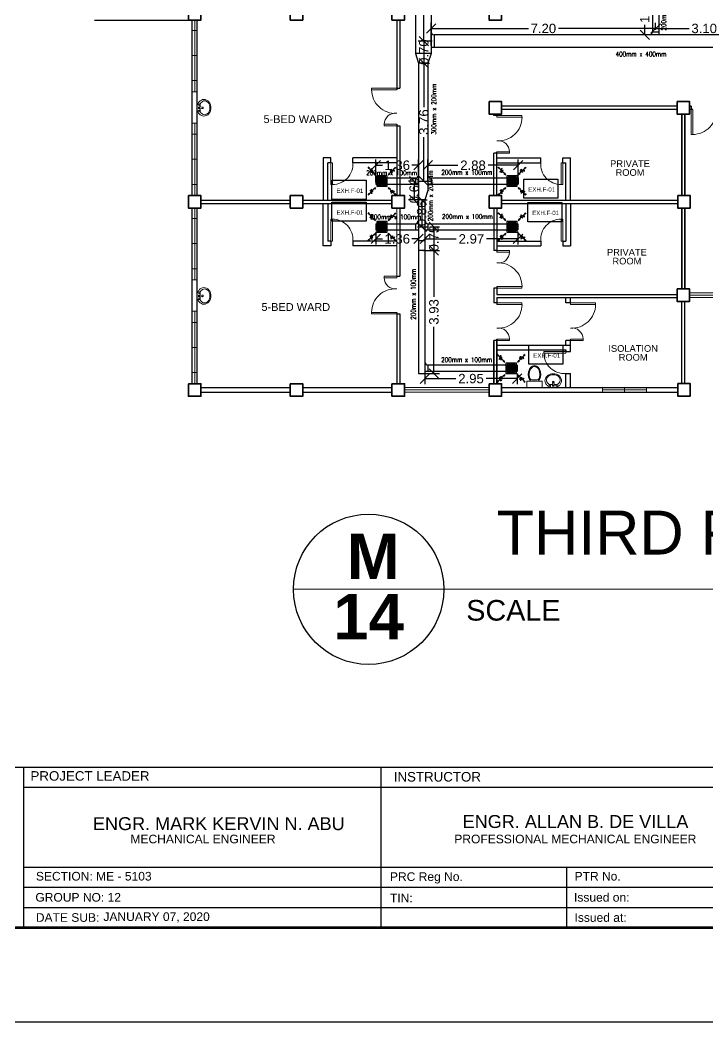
# Model space of a CAD drawing. Header units: millimetres. Extents: x 116 to 538, y 77 to 149.
# Drawn here: x 356.32 to 378.28, y 77.27 to 109.24 of the extents above; entities that cross this region are included whole.
import ezdxf

# ---------------------------------------------------------------- set-up
doc = ezdxf.new("R2010")
doc.units = ezdxf.units.MM
doc.header["$MEASUREMENT"] = 0
for name, color, linetype in [('AIR', 7, 'Continuous'), ('AIR-00', 8, 'Continuous'), ('AIR-03', 30, 'Continuous'), ('dimen', 7, 'Continuous'), ('ducting label', 7, 'Continuous'), ('exhaust', 7, 'Continuous'), ('label', 7, 'Continuous'), ('Legends', 7, 'Continuous'), ('template', 7, 'Continuous')]:
    doc.layers.add(name, color=color, linetype=linetype)
doc.styles.add('Arch-Dim', font='simplex.shx', dxfattribs={"width": 0.75})
doc.styles.add('arial', font='arial.ttf')
doc.styles.get("Standard").update_dxf_attribs({"font": 'arial.ttf'})
doc.styles.add('SWISSLT175', font='swissl.ttf', dxfattribs={"height": 0.175})
doc.dimstyles.new('Copy of dimension', dxfattribs={"dimtxt": 0.3, "dimasz": 0.3, "dimexe": 0.18, "dimexo": 0.0625, "dimgap": 0.09, "dimtad": 0, "dimzin": 0, "dimdsep": 46, "dimtxsty": 'Standard', "dimblk": 'OBLIQUE', "dimcen": 0.09, "dimclrd": 256, "dimclre": 256, "dimclrt": 256, "dimadec": 0, "dimazin": 0, "dimtfac": 1, "dimtofl": 0, "dimtmove": 0, "dimatfit": 3, "dimldrblk": 'OBLIQUE', "dimfxl": 1, "dimtolj": 1, "dimtzin": 0, "dimarcsym": 0})

# ---------------------------------------------------------------- blocks, each defined once
blk = doc.blocks.new('GRILL-C-IN')
at = {"layer": 'AIR-00', "color": 7, "ltscale": 3}
for p, q in [((-0.623, 0.601), (-0.674, 0.651)), ((-0.601, 0.623), (-0.651, 0.674)), ((-0.637, 0.637), (-0.3, 0.3)), ((0.637, 0.637), (0.3, 0.3)), ((0.601, 0.623), (0.651, 0.674)), ((0.623, 0.601), (0.674, 0.651)), ((-0.637, -0.637), (-0.3, -0.3)), ((0.637, -0.637), (0.3, -0.3)), ((-0.623, -0.601), (-0.674, -0.651)), ((-0.601, -0.623), (-0.651, -0.674)), ((0.601, -0.623), (0.651, -0.674)), ((0.623, -0.601), (0.674, -0.651))]:
    blk.add_line(p, q, dxfattribs=at)
at = {"layer": 'AIR-00', "color": 7}
for p, q in [((-0.188, 0.187), (0.187, -0.188)), ((0.187, 0.187), (-0.188, -0.188))]:
    blk.add_line(p, q, dxfattribs=at)
at = {"layer": 'AIR-00', "color": 7, "ltscale": 3}
for points in [[(-0.362, 0.393), (-0.393, 0.362), (-0.3, 0.3)], [(0.393, 0.362), (0.362, 0.393), (0.3, 0.3)], [(-0.362, -0.393), (-0.393, -0.362), (-0.3, -0.3)], [(0.393, -0.362), (0.362, -0.393), (0.3, -0.3)]]:
    blk.add_lwpolyline(points, close=True, dxfattribs=at)
at = {"layer": 'AIR-00', "color": 7}
for points in [[(-0.188, -0.188), (0.187, -0.188), (0.187, 0.187), (-0.188, 0.187)], [(-0.125, -0.125), (0.125, -0.125), (0.125, 0.125), (-0.125, 0.125)], [(-0.062, -0.062), (0.062, -0.062), (0.062, 0.062), (-0.062, 0.062)]]:
    blk.add_lwpolyline(points, close=True, dxfattribs=at)
at = {"layer": 'AIR-00', "color": 7, "ltscale": 3}
for points in [[(-0.441, 0.441), (-0.512, 0.404), (-0.432, 0.514), (-0.568, 0.43), (-0.477, 0.6), (-0.561, 0.561)], [(0.441, 0.441), (0.404, 0.512), (0.514, 0.432), (0.43, 0.568), (0.6, 0.477), (0.561, 0.561)], [(-0.441, -0.441), (-0.512, -0.404), (-0.432, -0.514), (-0.568, -0.43), (-0.477, -0.6), (-0.561, -0.561)], [(0.441, -0.441), (0.404, -0.512), (0.514, -0.432), (0.43, -0.568), (0.6, -0.477), (0.561, -0.561)]]:
    blk.add_spline(points, degree=3, dxfattribs=at)
for points in [[(-0.3, 0.3), (-0.362, 0.393), (-0.393, 0.362)], [(0.3, 0.3), (0.393, 0.362), (0.362, 0.393)], [(-0.3, -0.3), (-0.362, -0.393), (-0.393, -0.362)], [(0.3, -0.3), (0.393, -0.362), (0.362, -0.393)]]:
    blk.add_solid(points, dxfattribs=at)
at = {"layer": 'AIR-03', "color": 7}
blk.add_lwpolyline([(-0.25, -0.25), (0.25, -0.25), (0.25, 0.25), (-0.25, 0.25)], close=True, dxfattribs=at)
blk = doc.blocks.new('_Oblique')
at = {"color": 0, "linetype": 'ByBlock', "lineweight": -2}
blk.add_line((-0.5, -0.5), (0.5, 0.5), dxfattribs=at)
blk = doc.blocks.new('*D118')
at = {"layer": 'Defpoints', "color": 0, "transparency": 16777216}
for p in [(369.441, 127.6), (369.21, 108.564), (369.541, 108.564)]:
    blk.add_point(p, dxfattribs=at)
at = {"layer": 'dimen', "lineweight": -2, "transparency": 16777216}
for p, q in [((369.379, 127.6), (369.03, 127.6)), ((369.21, 127.6), (369.21, 118.664)), ((369.21, 108.564), (369.21, 117.501)), ((369.479, 108.564), (369.03, 108.564))]:
    blk.add_line(p, q, dxfattribs=at)
at = {"layer": 'dimen', "lineweight": -2, "transparency": 16777216, "xscale": 0.3, "yscale": 0.3, "zscale": 0.3}
for p, rotation in [((369.21, 127.6), 90), ((369.21, 108.564), 270)]:
    blk.add_blockref('_Oblique', p, dxfattribs=dict(at, rotation=rotation))
at = {"layer": 'dimen', "transparency": 16777216, "insert": (369.21, 118.082), "char_height": 0.3, "attachment_point": 5, "rotation": 90}
blk.add_mtext('\\A1;19.04', dxfattribs=at)
blk = doc.blocks.new('*D119')
at = {"layer": 'Defpoints', "color": 0, "transparency": 16777216}
for p in [(369.541, 108.564), (369.191, 107.864), (369.21, 107.864)]:
    blk.add_point(p, dxfattribs=at)
at = {"layer": 'dimen', "lineweight": -2, "transparency": 16777216}
for p, q in [((369.479, 108.564), (369.03, 108.564)), ((369.21, 108.564), (369.21, 107.864)), ((369.254, 107.864), (369.39, 107.864))]:
    blk.add_line(p, q, dxfattribs=at)
at = {"layer": 'dimen', "lineweight": -2, "transparency": 16777216, "xscale": 0.3, "yscale": 0.3, "zscale": 0.3}
for p, rotation in [((369.21, 108.564), 90), ((369.21, 107.864), 270)]:
    blk.add_blockref('_Oblique', p, dxfattribs=dict(at, rotation=rotation))
at = {"layer": 'dimen', "transparency": 16777216, "insert": (369.21, 108.214), "char_height": 0.3, "attachment_point": 5, "rotation": 90}
blk.add_mtext('\\A1;0.70', dxfattribs=at)
blk = doc.blocks.new('*D120')
at = {"layer": 'Defpoints', "color": 0, "transparency": 16777216}
for p in [(369.21, 107.864), (368.941, 104.099), (369.21, 104.099)]:
    blk.add_point(p, dxfattribs=at)
at = {"layer": 'dimen', "lineweight": -2, "transparency": 16777216}
for p, q in [((369.147, 107.864), (369.03, 107.864)), ((369.21, 107.864), (369.21, 106.461)), ((369.21, 104.099), (369.21, 105.502)), ((369.004, 104.099), (369.39, 104.099))]:
    blk.add_line(p, q, dxfattribs=at)
at = {"layer": 'dimen', "lineweight": -2, "transparency": 16777216, "xscale": 0.3, "yscale": 0.3, "zscale": 0.3}
for p, rotation in [((369.21, 107.864), 90), ((369.21, 104.099), 270)]:
    blk.add_blockref('_Oblique', p, dxfattribs=dict(at, rotation=rotation))
at = {"layer": 'dimen', "transparency": 16777216, "insert": (369.21, 105.982), "char_height": 0.3, "attachment_point": 5, "rotation": 90}
blk.add_mtext('\\A1;3.76', dxfattribs=at)
blk = doc.blocks.new('*D121')
at = {"layer": 'Defpoints', "color": 0, "transparency": 16777216}
for p in [(368.941, 104.099), (368.901, 103.499), (369.141, 103.499)]:
    blk.add_point(p, dxfattribs=at)
at = {"layer": 'dimen', "lineweight": -2, "transparency": 16777216}
for p, q in [((368.879, 104.099), (368.721, 104.099)), ((368.901, 104.099), (368.901, 103.499)), ((369.079, 103.499), (368.721, 103.499))]:
    blk.add_line(p, q, dxfattribs=at)
at = {"layer": 'dimen', "lineweight": -2, "transparency": 16777216, "xscale": 0.3, "yscale": 0.3, "zscale": 0.3}
for p, rotation in [((368.901, 104.099), 90), ((368.901, 103.499), 270)]:
    blk.add_blockref('_Oblique', p, dxfattribs=dict(at, rotation=rotation))
at = {"layer": 'dimen', "transparency": 16777216, "insert": (368.901, 103.799), "char_height": 0.3, "attachment_point": 5, "rotation": 90}
blk.add_mtext('\\A1;0.60', dxfattribs=at)
blk = doc.blocks.new('*D122')
at = {"layer": 'Defpoints', "color": 0, "transparency": 16777216}
for p in [(367.678, 104.603), (367.678, 103.999), (369.041, 103.999)]:
    blk.add_point(p, dxfattribs=at)
at = {"layer": 'dimen', "lineweight": -2, "transparency": 16777216}
for p, q in [((367.678, 104.062), (367.678, 104.783)), ((367.678, 104.603), (367.894, 104.603)), ((369.041, 104.603), (368.825, 104.603)), ((369.041, 104.062), (369.041, 104.783))]:
    blk.add_line(p, q, dxfattribs=at)
at = {"layer": 'dimen', "lineweight": -2, "transparency": 16777216, "xscale": 0.3, "yscale": 0.3, "zscale": 0.3, "rotation": 180}
blk.add_blockref('_Oblique', (367.678, 104.603), dxfattribs=at)
at = {"layer": 'dimen', "lineweight": -2, "transparency": 16777216, "xscale": 0.3, "yscale": 0.3, "zscale": 0.3}
blk.add_blockref('_Oblique', (369.041, 104.603), dxfattribs=at)
at = {"layer": 'dimen', "transparency": 16777216, "insert": (368.36, 104.603), "char_height": 0.3, "attachment_point": 5}
blk.add_mtext('\\A1;1.36', dxfattribs=at)
blk = doc.blocks.new('*D123')
at = {"layer": 'Defpoints', "color": 0, "transparency": 16777216}
for p in [(372.218, 104.603), (369.341, 103.999), (372.218, 103.999)]:
    blk.add_point(p, dxfattribs=at)
at = {"layer": 'dimen', "lineweight": -2, "transparency": 16777216}
for p, q in [((369.341, 104.062), (369.341, 104.783)), ((369.341, 104.603), (370.297, 104.603)), ((372.218, 104.603), (371.262, 104.603)), ((372.218, 104.062), (372.218, 104.783))]:
    blk.add_line(p, q, dxfattribs=at)
at = {"layer": 'dimen', "lineweight": -2, "transparency": 16777216, "xscale": 0.3, "yscale": 0.3, "zscale": 0.3, "rotation": 180}
blk.add_blockref('_Oblique', (369.341, 104.603), dxfattribs=at)
at = {"layer": 'dimen', "lineweight": -2, "transparency": 16777216, "xscale": 0.3, "yscale": 0.3, "zscale": 0.3}
blk.add_blockref('_Oblique', (372.218, 104.603), dxfattribs=at)
at = {"layer": 'dimen', "transparency": 16777216, "insert": (370.78, 104.603), "char_height": 0.3, "attachment_point": 5}
blk.add_mtext('\\A1;2.88', dxfattribs=at)
blk = doc.blocks.new('*D124')
at = {"layer": 'Defpoints', "color": 0, "transparency": 16777216}
for p in [(369.141, 103.499), (368.941, 102.639), (369.141, 102.639)]:
    blk.add_point(p, dxfattribs=at)
at = {"layer": 'dimen', "lineweight": -2, "transparency": 16777216}
for p, q in [((369.141, 103.499), (369.141, 102.639)), ((369.204, 103.499), (369.321, 103.499)), ((369.004, 102.639), (369.321, 102.639))]:
    blk.add_line(p, q, dxfattribs=at)
at = {"layer": 'dimen', "lineweight": -2, "transparency": 16777216, "xscale": 0.3, "yscale": 0.3, "zscale": 0.3}
for p, rotation in [((369.141, 103.499), 90), ((369.141, 102.639), 270)]:
    blk.add_blockref('_Oblique', p, dxfattribs=dict(at, rotation=rotation))
at = {"layer": 'dimen', "transparency": 16777216, "insert": (369.141, 103.069), "char_height": 0.3, "attachment_point": 5, "rotation": 90}
blk.add_mtext('\\A1;0.86', dxfattribs=at)
blk = doc.blocks.new('*D125')
at = {"layer": 'Defpoints', "color": 0, "transparency": 16777216}
for p in [(367.679, 102.539), (369.041, 102.539), (367.679, 102.253)]:
    blk.add_point(p, dxfattribs=at)
at = {"layer": 'dimen', "lineweight": -2, "transparency": 16777216}
for p, q in [((367.679, 102.476), (367.679, 102.073)), ((369.041, 102.476), (369.041, 102.073)), ((367.679, 102.253), (367.895, 102.253)), ((369.041, 102.253), (368.826, 102.253))]:
    blk.add_line(p, q, dxfattribs=at)
at = {"layer": 'dimen', "lineweight": -2, "transparency": 16777216, "xscale": 0.3, "yscale": 0.3, "zscale": 0.3, "rotation": 180}
blk.add_blockref('_Oblique', (367.679, 102.253), dxfattribs=at)
at = {"layer": 'dimen', "lineweight": -2, "transparency": 16777216, "xscale": 0.3, "yscale": 0.3, "zscale": 0.3}
blk.add_blockref('_Oblique', (369.041, 102.253), dxfattribs=at)
at = {"layer": 'dimen', "transparency": 16777216, "insert": (368.36, 102.253), "char_height": 0.3, "attachment_point": 5}
blk.add_mtext('\\A1;1.36', dxfattribs=at)
blk = doc.blocks.new('*D126')
at = {"layer": 'Defpoints', "color": 0, "transparency": 16777216}
for p in [(369.241, 102.539), (372.216, 102.539), (372.216, 102.253)]:
    blk.add_point(p, dxfattribs=at)
at = {"layer": 'dimen', "lineweight": -2, "transparency": 16777216}
for p, q in [((369.241, 102.476), (369.241, 102.073)), ((372.216, 102.476), (372.216, 102.073)), ((369.241, 102.253), (370.247, 102.253)), ((372.216, 102.253), (371.211, 102.253))]:
    blk.add_line(p, q, dxfattribs=at)
at = {"layer": 'dimen', "lineweight": -2, "transparency": 16777216, "xscale": 0.3, "yscale": 0.3, "zscale": 0.3, "rotation": 180}
blk.add_blockref('_Oblique', (369.241, 102.253), dxfattribs=at)
at = {"layer": 'dimen', "lineweight": -2, "transparency": 16777216, "xscale": 0.3, "yscale": 0.3, "zscale": 0.3}
blk.add_blockref('_Oblique', (372.216, 102.253), dxfattribs=at)
at = {"layer": 'dimen', "transparency": 16777216, "insert": (370.729, 102.253), "char_height": 0.3, "attachment_point": 5}
blk.add_mtext('\\A1;2.97', dxfattribs=at)
blk = doc.blocks.new('*D127')
at = {"layer": 'Defpoints', "color": 0, "transparency": 16777216}
for p in [(369.341, 102.639), (369.141, 101.889), (369.532, 101.889)]:
    blk.add_point(p, dxfattribs=at)
at = {"layer": 'dimen', "lineweight": -2, "transparency": 16777216}
for p, q in [((369.404, 102.639), (369.712, 102.639)), ((369.532, 102.639), (369.532, 101.889)), ((369.204, 101.889), (369.712, 101.889))]:
    blk.add_line(p, q, dxfattribs=at)
at = {"layer": 'dimen', "lineweight": -2, "transparency": 16777216, "xscale": 0.3, "yscale": 0.3, "zscale": 0.3}
for p, rotation in [((369.532, 102.639), 90), ((369.532, 101.889), 270)]:
    blk.add_blockref('_Oblique', p, dxfattribs=dict(at, rotation=rotation))
at = {"layer": 'dimen', "transparency": 16777216, "insert": (369.532, 102.264), "char_height": 0.3, "attachment_point": 5, "rotation": 90}
blk.add_mtext('\\A1;0.75', dxfattribs=at)
blk = doc.blocks.new('*D128')
at = {"layer": 'Defpoints', "color": 0, "transparency": 16777216}
for p in [(369.141, 101.889), (369.141, 97.96), (369.532, 97.96)]:
    blk.add_point(p, dxfattribs=at)
at = {"layer": 'dimen', "lineweight": -2, "transparency": 16777216}
for p, q in [((369.204, 101.889), (369.712, 101.889)), ((369.532, 101.889), (369.532, 100.404)), ((369.532, 97.96), (369.532, 99.445)), ((369.204, 97.96), (369.712, 97.96))]:
    blk.add_line(p, q, dxfattribs=at)
at = {"layer": 'dimen', "lineweight": -2, "transparency": 16777216, "xscale": 0.3, "yscale": 0.3, "zscale": 0.3}
for p, rotation in [((369.532, 101.889), 90), ((369.532, 97.96), 270)]:
    blk.add_blockref('_Oblique', p, dxfattribs=dict(at, rotation=rotation))
at = {"layer": 'dimen', "transparency": 16777216, "insert": (369.532, 99.924), "char_height": 0.3, "attachment_point": 5, "rotation": 90}
blk.add_mtext('\\A1;3.93', dxfattribs=at)
blk = doc.blocks.new('*D129')
at = {"layer": 'Defpoints', "color": 0, "transparency": 16777216}
for p in [(369.241, 98.025), (372.192, 98.025), (372.192, 97.797)]:
    blk.add_point(p, dxfattribs=at)
at = {"layer": 'dimen', "lineweight": -2, "transparency": 16777216}
for p, q in [((369.241, 97.963), (369.241, 97.617)), ((372.192, 97.963), (372.192, 97.617)), ((369.241, 97.797), (370.233, 97.797)), ((372.192, 97.797), (371.2, 97.797))]:
    blk.add_line(p, q, dxfattribs=at)
at = {"layer": 'dimen', "lineweight": -2, "transparency": 16777216, "xscale": 0.3, "yscale": 0.3, "zscale": 0.3, "rotation": 180}
blk.add_blockref('_Oblique', (369.241, 97.797), dxfattribs=at)
at = {"layer": 'dimen', "lineweight": -2, "transparency": 16777216, "xscale": 0.3, "yscale": 0.3, "zscale": 0.3}
blk.add_blockref('_Oblique', (372.192, 97.797), dxfattribs=at)
at = {"layer": 'dimen', "transparency": 16777216, "insert": (370.716, 97.797), "char_height": 0.3, "attachment_point": 5}
blk.add_mtext('\\A1;2.95', dxfattribs=at)
blk = doc.blocks.new('*D130')
at = {"layer": 'Defpoints', "color": 0, "transparency": 16777216}
for p in [(376.611, 108.966), (376.611, 108.864), (369.441, 108.364)]:
    blk.add_point(p, dxfattribs=at)
at = {"layer": 'dimen', "lineweight": -2, "transparency": 16777216}
for p, q in [((369.441, 108.427), (369.441, 109.146)), ((376.611, 108.927), (376.611, 109.146)), ((369.441, 108.966), (372.548, 108.966)), ((376.611, 108.966), (373.504, 108.966))]:
    blk.add_line(p, q, dxfattribs=at)
at = {"layer": 'dimen', "lineweight": -2, "transparency": 16777216, "xscale": 0.3, "yscale": 0.3, "zscale": 0.3, "rotation": 180}
blk.add_blockref('_Oblique', (369.441, 108.966), dxfattribs=at)
at = {"layer": 'dimen', "lineweight": -2, "transparency": 16777216, "xscale": 0.3, "yscale": 0.3, "zscale": 0.3}
blk.add_blockref('_Oblique', (376.611, 108.966), dxfattribs=at)
at = {"layer": 'dimen', "transparency": 16777216, "insert": (373.026, 108.966), "char_height": 0.3, "attachment_point": 5}
blk.add_mtext('\\A1;7.20', dxfattribs=at)
blk = doc.blocks.new('*D131')
at = {"layer": 'Defpoints', "color": 0, "transparency": 16777216}
for p in [(376.611, 108.864), (379.71, 108.966), (379.71, 108.264)]:
    blk.add_point(p, dxfattribs=at)
at = {"layer": 'dimen', "lineweight": -2, "transparency": 16777216}
for p, q in [((376.611, 108.927), (376.611, 109.146)), ((379.71, 108.327), (379.71, 109.146)), ((376.611, 108.966), (377.682, 108.966)), ((379.71, 108.966), (378.64, 108.966))]:
    blk.add_line(p, q, dxfattribs=at)
at = {"layer": 'dimen', "lineweight": -2, "transparency": 16777216, "xscale": 0.3, "yscale": 0.3, "zscale": 0.3, "rotation": 180}
blk.add_blockref('_Oblique', (376.611, 108.966), dxfattribs=at)
at = {"layer": 'dimen', "lineweight": -2, "transparency": 16777216, "xscale": 0.3, "yscale": 0.3, "zscale": 0.3}
blk.add_blockref('_Oblique', (379.71, 108.966), dxfattribs=at)
at = {"layer": 'dimen', "transparency": 16777216, "insert": (378.161, 108.966), "char_height": 0.3, "attachment_point": 5}
blk.add_mtext('\\A1;3.10', dxfattribs=at)
blk = doc.blocks.new('*D152')
at = {"layer": 'Defpoints', "color": 0, "transparency": 16777216}
for p in [(376.266, 110.333), (376.711, 110.333), (376.711, 108.764)]:
    blk.add_point(p, dxfattribs=at)
at = {"layer": 'dimen', "lineweight": -2, "transparency": 16777216}
for p, q in [((376.649, 110.333), (376.086, 110.333)), ((376.266, 110.333), (376.266, 110.014)), ((376.266, 108.764), (376.266, 109.084)), ((376.649, 108.764), (376.086, 108.764))]:
    blk.add_line(p, q, dxfattribs=at)
at = {"layer": 'dimen', "lineweight": -2, "transparency": 16777216, "xscale": 0.3, "yscale": 0.3, "zscale": 0.3}
for p, rotation in [((376.266, 110.333), 90), ((376.266, 108.764), 270)]:
    blk.add_blockref('_Oblique', p, dxfattribs=dict(at, rotation=rotation))
at = {"layer": 'dimen', "transparency": 16777216, "insert": (376.266, 109.549), "char_height": 0.3, "attachment_point": 5, "rotation": 90}
blk.add_mtext('\\A1;1.60', dxfattribs=at)

msp = doc.modelspace()

# ---------------------------------------------------------------- linework, layer by layer
at = {"color": 8, "lineweight": 25}
msp.add_line((358.693, 109.236), (361.693, 109.236), dxfattribs=at)
at = {"color": 8, "linetype": 'ByBlock', "lineweight": 25}
for p, q in [((361.818, 103.636), (361.818, 109.236)), ((361.968, 103.636), (361.968, 109.236)), ((368.343, 109.236), (368.343, 107.011)), ((368.443, 109.236), (368.443, 107.061)), ((368.343, 107.061), (368.443, 107.061)), ((377.293, 106.486), (371.693, 106.486)), ((377.743, 106.486), (377.693, 106.486)), ((377.693, 106.486), (377.743, 106.486)), ((377.743, 106.486), (377.743, 106.386)), ((371.443, 106.186), (371.443, 106.236)), ((371.543, 106.186), (371.443, 106.186)), ((371.543, 106.236), (371.543, 106.186)), ((377.293, 106.386), (371.693, 106.386)), ((377.443, 103.639), (377.443, 106.236)), ((377.443, 106.236), (377.443, 103.639)), ((377.543, 103.639), (377.543, 106.236)), ((377.543, 106.236), (377.543, 103.639)), ((377.793, 106.386), (377.693, 106.386)), ((368.343, 105.911), (368.343, 103.636)), ((368.343, 105.861), (368.443, 105.861)), ((368.443, 105.861), (368.443, 103.636)), ((365.993, 104.836), (365.993, 103.486)), ((366.943, 104.686), (366.943, 104.836)), ((371.443, 103.636), (371.443, 104.986)), ((371.543, 104.986), (371.443, 104.986)), ((371.443, 103.636), (371.443, 104.986)), ((371.543, 103.636), (371.543, 105.036)), ((362.093, 103.486), (364.943, 103.486)), ((362.093, 103.386), (364.943, 103.386)), ((365.343, 103.486), (368.193, 103.486)), ((365.343, 103.386), (368.193, 103.386)), ((365.993, 102.036), (365.993, 103.386)), ((371.693, 103.486), (377.318, 103.486)), ((371.693, 103.386), (377.318, 103.386)), ((377.443, 100.661), (377.443, 103.239)), ((377.443, 103.239), (377.443, 100.661)), ((377.543, 100.661), (377.543, 103.239)), ((377.543, 103.239), (377.543, 100.661)), ((361.818, 97.636), (361.818, 103.236)), ((361.968, 97.636), (361.968, 103.236)), ((368.443, 103.236), (368.443, 101.061)), ((371.443, 103.236), (371.443, 101.886)), ((371.543, 103.236), (371.543, 101.836)), ((371.543, 101.886), (371.443, 101.886)), ((368.343, 101.061), (368.443, 101.061)), ((371.443, 100.686), (371.443, 100.436)), ((371.543, 100.686), (371.443, 100.686)), ((371.543, 100.736), (371.543, 100.486)), ((371.443, 100.436), (371.443, 100.211)), ((371.543, 100.486), (377.293, 100.486)), ((371.543, 100.386), (371.543, 100.161)), ((371.543, 100.386), (377.293, 100.386)), ((371.543, 100.211), (371.443, 100.211)), ((377.443, 97.639), (377.443, 100.261)), ((377.543, 97.639), (377.543, 100.261)), ((368.343, 99.911), (368.343, 97.636)), ((368.343, 99.861), (368.443, 99.861)), ((368.443, 99.861), (368.443, 97.636)), ((371.443, 99.011), (371.443, 97.636)), ((371.443, 97.661), (371.443, 99.011)), ((371.543, 99.011), (371.443, 99.011)), ((371.443, 97.661), (371.443, 99.011)), ((371.543, 99.061), (371.543, 97.636)), ((371.543, 97.661), (371.543, 99.061)), ((362.093, 97.511), (364.943, 97.511)), ((365.343, 97.511), (368.193, 97.511)), ((371.693, 97.511), (377.318, 97.511)), ((362.093, 97.361), (364.943, 97.361)), ((365.343, 97.361), (368.193, 97.361)), ((371.693, 97.361), (377.318, 97.361))]:
    msp.add_line(p, q, dxfattribs=at)
at = {"color": 8, "linetype": 'ByBlock', "lineweight": 9}
for p, q in [((361.893, 109.236), (361.893, 106.949)), ((361.818, 108.105), (361.818, 108.905)), ((361.818, 108.905), (361.968, 108.905)), ((361.968, 108.905), (361.968, 107.305)), ((361.818, 108.105), (361.968, 108.105)), ((361.968, 107.305), (361.818, 107.305)), ((361.818, 106.949), (361.968, 106.949)), ((361.818, 105.949), (361.968, 105.949)), ((361.893, 105.949), (361.893, 103.636)), ((361.818, 104.793), (361.818, 105.593)), ((361.818, 105.593), (361.968, 105.593)), ((361.968, 105.593), (361.968, 103.993)), ((361.818, 104.793), (361.968, 104.793)), ((361.968, 103.993), (361.818, 103.993)), ((371.443, 103.686), (371.443, 103.636)), ((371.543, 103.736), (371.543, 103.636)), ((361.893, 103.236), (361.893, 100.949)), ((361.818, 102.105), (361.818, 102.905)), ((361.818, 102.905), (361.968, 102.905)), ((361.968, 102.905), (361.968, 101.305)), ((361.818, 102.105), (361.968, 102.105)), ((361.968, 101.305), (361.818, 101.305)), ((361.818, 100.949), (361.968, 100.949)), ((377.693, 100.536), (380.443, 100.536)), ((379.093, 100.461), (377.693, 100.461)), ((377.693, 100.386), (380.543, 100.386)), ((361.818, 99.949), (361.968, 99.949)), ((361.893, 99.949), (361.893, 97.636)), ((361.818, 98.793), (361.818, 99.593)), ((361.818, 99.593), (361.968, 99.593)), ((361.968, 99.593), (361.968, 97.993)), ((361.818, 98.793), (361.968, 98.793)), ((361.968, 97.993), (361.818, 97.993)), ((371.293, 97.511), (368.593, 97.511)), ((374.918, 97.511), (374.918, 97.361)), ((375.618, 97.511), (375.618, 97.361)), ((376.318, 97.361), (376.318, 97.511)), ((368.593, 97.436), (371.293, 97.436)), ((368.593, 97.361), (371.293, 97.361)), ((376.318, 97.436), (374.918, 97.436))]:
    msp.add_line(p, q, dxfattribs=at)
at = {"color": 8, "lineweight": 9}
for p, q in [((362.166, 106.451), (362.044, 106.464)), ((362.166, 106.422), (362.044, 106.409)), ((366.893, 103.486), (367.393, 103.486)), ((366.893, 103.386), (367.393, 103.386)), ((372.993, 103.486), (372.493, 103.486)), ((372.993, 103.386), (372.493, 103.386)), ((362.166, 100.451), (362.044, 100.464)), ((362.166, 100.422), (362.044, 100.409)), ((372.493, 97.511), (372.493, 97.711)), ((372.493, 97.711), (372.993, 97.711)), ((372.993, 97.511), (372.493, 97.511)), ((372.653, 97.761), (372.833, 97.761)), ((372.993, 97.711), (372.993, 97.511)), ((373.329, 97.709), (373.315, 97.587)), ((373.358, 97.709), (373.371, 97.587))]:
    msp.add_line(p, q, dxfattribs=at)
at = {"color": 8, "linetype": 'ByBlock', "lineweight": 25, "ltscale": 0.3}
for p, q in [((366.243, 104.836), (365.993, 104.836)), ((366.243, 104.686), (366.243, 104.836)), ((368.343, 104.836), (366.943, 104.836)), ((371.543, 104.836), (372.943, 104.836)), ((372.943, 104.686), (372.943, 104.836)), ((373.643, 104.836), (373.893, 104.836)), ((373.643, 104.686), (373.643, 104.836)), ((373.893, 103.486), (373.893, 104.836)), ((366.243, 104.686), (366.143, 104.686)), ((366.143, 103.486), (366.143, 104.686)), ((368.343, 104.686), (366.943, 104.686)), ((371.543, 104.686), (372.943, 104.686)), ((373.643, 104.686), (373.743, 104.686)), ((373.743, 103.486), (373.743, 104.686)), ((366.143, 103.386), (366.143, 102.186)), ((373.743, 103.386), (373.743, 102.186)), ((373.893, 103.386), (373.893, 102.036)), ((366.243, 102.036), (365.993, 102.036)), ((366.243, 102.186), (366.143, 102.186)), ((366.243, 102.186), (366.243, 102.036)), ((368.343, 102.186), (366.943, 102.186)), ((366.943, 102.186), (366.943, 102.036)), ((368.343, 102.036), (366.943, 102.036)), ((371.543, 102.186), (372.943, 102.186)), ((371.543, 102.036), (372.943, 102.036)), ((372.943, 102.186), (372.943, 102.036)), ((373.643, 102.186), (373.743, 102.186)), ((373.643, 102.186), (373.643, 102.036)), ((373.643, 102.036), (373.893, 102.036))]:
    msp.add_line(p, q, dxfattribs=at)
at = {"color": 8, "linetype": 'ByBlock', "lineweight": 13}
msp.add_line((368.343, 103.236), (368.343, 101.011), dxfattribs=at)
at = {"color": 8, "linetype": 'Continuous', "lineweight": 25}
for p, q in [((373.743, 100.211), (373.743, 100.386)), ((373.893, 100.211), (373.893, 100.386)), ((373.893, 100.211), (373.743, 100.211)), ((373.743, 98.861), (373.743, 99.011)), ((373.893, 99.011), (373.743, 99.011)), ((373.893, 98.861), (373.893, 99.011)), ((373.743, 98.711), (373.743, 98.661)), ((373.743, 98.661), (373.893, 98.661)), ((373.743, 97.961), (373.893, 97.961))]:
    msp.add_line(p, q, dxfattribs=at)
at = {"color": 8, "lineweight": 25, "ltscale": 0.3}
for p, q in [((371.543, 98.861), (373.893, 98.861)), ((373.643, 98.861), (373.893, 98.861)), ((373.893, 98.661), (373.893, 98.861)), ((371.543, 98.711), (373.743, 98.711)), ((373.643, 98.711), (373.743, 98.711)), ((373.743, 98.661), (373.743, 98.711)), ((373.743, 97.511), (373.743, 97.961)), ((373.893, 97.511), (373.893, 97.961))]:
    msp.add_line(p, q, dxfattribs=at)
at = {"color": 0, "linetype": 'ByBlock', "lineweight": 9}
for p, q in [((370.119, 91.076), (365.049, 91.076)), ((408.089, 91.076), (370.119, 91.076))]:
    msp.add_line(p, q, dxfattribs=at)
at = {"color": 8, "linetype": 'ByBlock', "lineweight": 35}
for points in [[(361.693, 109.636), (362.093, 109.636), (362.093, 109.236), (361.693, 109.236)], [(364.943, 109.636), (365.343, 109.636), (365.343, 109.236), (364.943, 109.236)], [(368.193, 109.636), (368.593, 109.636), (368.593, 109.236), (368.193, 109.236)], [(371.293, 109.636), (371.693, 109.636), (371.693, 109.236), (371.293, 109.236)], [(371.293, 106.636), (371.693, 106.636), (371.693, 106.236), (371.293, 106.236)], [(377.293, 106.636), (377.693, 106.636), (377.693, 106.236), (377.293, 106.236)], [(361.693, 103.636), (362.093, 103.636), (362.093, 103.236), (361.693, 103.236)], [(364.943, 103.636), (365.343, 103.636), (365.343, 103.236), (364.943, 103.236)], [(368.193, 103.636), (368.593, 103.636), (368.593, 103.236), (368.193, 103.236)], [(371.293, 103.636), (371.693, 103.636), (371.693, 103.236), (371.293, 103.236)], [(377.318, 103.639), (377.718, 103.639), (377.718, 103.239), (377.318, 103.239)], [(377.293, 100.661), (377.693, 100.661), (377.693, 100.261), (377.293, 100.261)], [(361.693, 97.636), (362.093, 97.636), (362.093, 97.236), (361.693, 97.236)], [(364.943, 97.636), (365.343, 97.636), (365.343, 97.236), (364.943, 97.236)], [(368.193, 97.636), (368.593, 97.636), (368.593, 97.236), (368.193, 97.236)], [(371.293, 97.636), (371.693, 97.636), (371.693, 97.236), (371.293, 97.236)], [(377.318, 97.639), (377.718, 97.639), (377.718, 97.239), (377.318, 97.239)]]:
    msp.add_lwpolyline(points, close=True, dxfattribs=at)
at = {"color": 8, "lineweight": 9}
for points in [[(361.818, 109.236), (361.968, 109.236), (361.968, 106.949), (361.818, 106.949)], [(361.818, 105.949), (361.968, 105.949), (361.968, 103.636), (361.818, 103.636)], [(361.818, 103.236), (361.968, 103.236), (361.968, 100.949), (361.818, 100.949)], [(361.818, 99.949), (361.968, 99.949), (361.968, 97.636), (361.818, 97.636)], [(374.918, 97.511), (376.318, 97.511), (376.318, 97.361), (374.918, 97.361)]]:
    msp.add_lwpolyline(points, close=True, dxfattribs=at)
at = {"color": 8, "lineweight": 13, "ltscale": 0.03}
for points in [[(368.343, 107.011), (368.343, 107.061), (367.543, 107.061), (367.543, 107.011)], [(371.543, 106.136), (371.543, 106.186), (372.343, 106.186), (372.343, 106.136)], [(377.793, 106.386), (377.743, 106.386), (377.743, 105.586), (377.793, 105.586)], [(368.343, 105.861), (368.343, 105.911), (367.943, 105.911), (367.943, 105.861)], [(371.543, 104.986), (371.543, 105.036), (371.943, 105.036), (371.943, 104.986)], [(366.243, 104.686), (366.293, 104.686), (366.293, 103.986), (366.243, 103.986)], [(373.643, 104.686), (373.593, 104.686), (373.593, 103.986), (373.643, 103.986)], [(366.243, 102.186), (366.293, 102.186), (366.293, 102.886), (366.243, 102.886)], [(373.643, 102.186), (373.593, 102.186), (373.593, 102.886), (373.643, 102.886)], [(371.543, 101.886), (371.543, 101.836), (371.943, 101.836), (371.943, 101.886)], [(368.343, 101.061), (368.343, 101.011), (367.943, 101.011), (367.943, 101.061)], [(371.543, 100.736), (371.543, 100.686), (372.343, 100.686), (372.343, 100.736)], [(371.543, 100.161), (371.543, 100.211), (372.343, 100.211), (372.343, 100.161)], [(373.893, 100.161), (373.893, 100.211), (374.693, 100.211), (374.693, 100.161)], [(368.343, 99.911), (368.343, 99.861), (367.543, 99.861), (367.543, 99.911)], [(371.543, 99.011), (371.543, 99.061), (371.943, 99.061), (371.943, 99.011)], [(373.893, 99.011), (373.893, 99.061), (374.293, 99.061), (374.293, 99.011)], [(373.743, 98.661), (373.743, 98.611), (373.043, 98.611), (373.043, 98.661)]]:
    msp.add_lwpolyline(points, close=True, dxfattribs=at)
at = {"color": 8, "lineweight": 9}
for points in [[(362.189, 106.171, 0.11576), (362.272, 106.191, 0.104047), (362.345, 106.249, 0.090875), (362.393, 106.333, 0.083344), (362.41, 106.436, 0.083344), (362.393, 106.54, 0.090875), (362.345, 106.624, 0.104047), (362.272, 106.682, 0.11576), (362.189, 106.701, 0.11576), (362.107, 106.682, 0.104047), (362.033, 106.624, 0.090875), (361.985, 106.54, 0.083344), (361.968, 106.436, 0.083344), (361.985, 106.333, 0.090875), (362.033, 106.249, 0.104047), (362.107, 106.191, 0.11576)], [(362.189, 100.171, 0.11576), (362.272, 100.191, 0.104047), (362.345, 100.249, 0.090875), (362.393, 100.333, 0.083344), (362.41, 100.436, 0.083344), (362.393, 100.54, 0.090875), (362.345, 100.624, 0.104047), (362.272, 100.682, 0.11576), (362.189, 100.701, 0.11576), (362.107, 100.682, 0.104047), (362.033, 100.624, 0.090875), (361.985, 100.54, 0.083344), (361.968, 100.436, 0.083344), (361.985, 100.333, 0.090875), (362.033, 100.249, 0.104047), (362.107, 100.191, 0.11576)], [(373.078, 97.732, -0.11576), (373.097, 97.815, -0.104047), (373.156, 97.889, -0.090875), (373.24, 97.936, -0.083344), (373.343, 97.953, -0.083344), (373.447, 97.936, -0.090875), (373.53, 97.889, -0.104047), (373.589, 97.815, -0.11576), (373.608, 97.732, -0.11576), (373.589, 97.65, -0.104047), (373.53, 97.576, -0.090875), (373.447, 97.529, -0.083344), (373.343, 97.511, -0.083344), (373.24, 97.529, -0.090875), (373.156, 97.576, -0.104047), (373.097, 97.65, -0.11576)]]:
    msp.add_lwpolyline(points, format="xyb", close=True, dxfattribs=at)
for points in [[(362.21, 106.214, 0.124838), (362.273, 106.23, 0.105788), (362.33, 106.279, 0.086697), (362.367, 106.349, 0.076776), (362.38, 106.436, 0.076776), (362.367, 106.524, 0.086697), (362.33, 106.594, 0.105788), (362.273, 106.643, 0.124838), (362.21, 106.659, 0.124838), (362.148, 106.643, 0.105788), (362.09, 106.594, 0.040067), (362.07, 106.563), (362.07, 106.461, 0.040067)], [(362.07, 106.412), (362.07, 106.31, 0.040067), (362.09, 106.279, 0.105788), (362.148, 106.23, 0.124838), (362.21, 106.214, 0.124838)], [(362.21, 100.214, 0.124838), (362.273, 100.23, 0.105788), (362.33, 100.279, 0.086697), (362.367, 100.349, 0.076776), (362.38, 100.436, 0.076776), (362.367, 100.524, 0.086697), (362.33, 100.594, 0.105788), (362.273, 100.643, 0.124838), (362.21, 100.659, 0.124838), (362.148, 100.643, 0.105788), (362.09, 100.594, 0.040067), (362.07, 100.563), (362.07, 100.461, 0.040067)], [(362.07, 100.412), (362.07, 100.31, 0.040067), (362.09, 100.279, 0.105788), (362.148, 100.23, 0.124838), (362.21, 100.214, 0.124838)], [(373.121, 97.753, -0.124838), (373.136, 97.816, -0.105788), (373.186, 97.874, -0.086697), (373.256, 97.91, -0.076776), (373.343, 97.923, -0.076776), (373.431, 97.91, -0.086697), (373.5, 97.874, -0.105788), (373.55, 97.816, -0.124838), (373.566, 97.753, -0.124838), (373.55, 97.691, -0.105788), (373.5, 97.633, -0.040067), (373.47, 97.613), (373.367, 97.613, -0.040067)], [(373.319, 97.613), (373.216, 97.613, -0.040067), (373.186, 97.633, -0.105788), (373.136, 97.691, -0.124838), (373.121, 97.753, -0.124838)]]:
    msp.add_lwpolyline(points, format="xyb", dxfattribs=at)
for centre, radius in [((362.041, 106.538), 0.0255), ((362.035, 106.436), 0.0095), ((362.041, 106.335), 0.0255), ((362.041, 100.538), 0.0255), ((362.035, 100.436), 0.0095), ((362.041, 100.335), 0.0255), ((373.241, 97.584), 0.0255), ((373.343, 97.578), 0.0095), ((373.445, 97.584), 0.0255)]:
    msp.add_circle(centre, radius, dxfattribs=at)
msp.add_circle((367.447, 91.076), 2.398)
at = {"color": 8, "lineweight": 13, "ltscale": 0.03}
for centre, radius, start, end in [((368.295, 107.011), 0.752, 180, 273.6952), ((368.296, 105.911), 0.353, 82.3719, 180), ((371.592, 106.136), 0.752, 266.3048, 0), ((377.793, 106.338), 0.752, 270, 3.6952), ((371.59, 105.036), 0.353, 0, 97.6281), ((366.293, 104.638), 0.652, 270, 4.2422), ((373.593, 104.638), 0.652, 175.7578, 270), ((366.293, 102.235), 0.652, 355.7578, 90), ((373.593, 102.235), 0.652, 90, 184.2422), ((371.59, 101.836), 0.353, 262.3719, 0), ((371.592, 100.736), 0.752, 0, 93.6952), ((368.296, 101.011), 0.353, 180, 277.6281), ((368.295, 99.911), 0.752, 86.3048, 180), ((371.592, 100.161), 0.752, 266.3048, 0), ((373.942, 100.161), 0.752, 266.3048, 0), ((371.59, 99.061), 0.353, 0, 97.6281), ((373.94, 99.061), 0.353, 0, 97.6281), ((373.695, 98.611), 0.652, 180, 274.2422)]:
    msp.add_arc(centre, radius, start, end, dxfattribs=at)
at = {"color": 8, "lineweight": 9}
for centre, radius, start, end in [((362.041, 106.436), 0.028, 83.7545, 276.2455), ((362.143, 106.436), 0.025, 36.3068, 131.2022), ((362.072, 106.436), 0.0948, 351.2026, 8.7974), ((362.143, 106.436), 0.025, 341.3793, 18.6207), ((362.143, 106.436), 0.025, 228.7978, 323.6932), ((362.041, 100.436), 0.028, 83.7545, 276.2455), ((362.143, 100.436), 0.025, 36.3068, 131.2022), ((362.143, 100.436), 0.025, 228.7978, 323.6932), ((362.072, 100.436), 0.0948, 351.2026, 8.7974), ((362.143, 100.436), 0.025, 341.3793, 18.6207), ((372.653, 97.811), 0.05, 208.1501, 270), ((372.833, 97.811), 0.05, 270, 331.9916), ((373.343, 97.584), 0.028, 173.7545, 6.2455), ((373.343, 97.686), 0.025, 126.3068, 221.2022), ((373.343, 97.616), 0.0948, 81.2026, 98.7974), ((373.343, 97.686), 0.025, 71.3793, 108.6207), ((373.343, 97.686), 0.025, 318.7978, 53.6932)]:
    msp.add_arc(centre, radius, start, end, dxfattribs=at)
at = {"color": 8, "lineweight": 9, "extrusion": (0, 0, -1)}
msp.add_ellipse((372.743, 97.936), major_axis=(0, -0.275), ratio=0.727273, start_param=0.612555, end_param=5.670631, dxfattribs=at)
at = {"color": 8, "lineweight": 9}
msp.add_open_spline([(372.608, 97.788), (372.6, 97.804), (372.592, 97.822), (372.565, 97.913), (372.57, 98.001), (372.628, 98.132), (372.678, 98.174), (372.776, 98.187), (372.829, 98.161), (372.903, 98.05), (372.92, 97.966), (372.905, 97.852), (372.893, 97.818), (372.878, 97.788)], degree=3, knots=[0.937253, 0.937253, 0.937253, 0.937253, 1.185372, 1.185372, 2.113864, 2.113864, 3.042356, 3.042356, 3.970847, 3.970847, 4.899339, 4.899339, 5.346062, 5.346062, 5.346062, 5.346062], dxfattribs=at)
at = {"layer": 'exhaust'}
for p, q in [((368.941, 137.207), (368.941, 108.164)), ((369.441, 137.308), (369.441, 108.164)), ((376.511, 110.333), (376.511, 108.864)), ((376.711, 110.333), (376.711, 108.764)), ((402.581, 108.764), (369.541, 108.764)), ((369.541, 108.764), (369.541, 108.364)), ((376.511, 108.864), (376.711, 108.864)), ((402.581, 108.364), (369.441, 108.364)), ((369.441, 108.164), (368.941, 108.164)), ((368.941, 108.164), (369.041, 107.864)), ((369.441, 108.164), (369.341, 107.864)), ((369.041, 107.864), (369.041, 97.96)), ((369.341, 107.864), (369.041, 107.864)), ((369.341, 107.864), (369.341, 103.799)), ((367.678, 104.199), (368.941, 104.199)), ((367.678, 104.199), (367.678, 103.999)), ((368.941, 104.199), (368.941, 103.999)), ((369.441, 104.199), (372.218, 104.199)), ((369.441, 104.199), (369.441, 103.999)), ((372.218, 104.199), (372.218, 103.999)), ((367.678, 103.999), (369.041, 103.999)), ((369.341, 103.999), (372.218, 103.999)), ((369.341, 103.799), (369.241, 103.499)), ((369.241, 103.499), (369.041, 103.499)), ((369.241, 103.499), (369.241, 97.96)), ((367.679, 102.739), (368.941, 102.739)), ((367.679, 102.739), (367.679, 102.539)), ((368.941, 102.739), (368.941, 102.539)), ((369.341, 102.739), (372.216, 102.739)), ((369.341, 102.739), (369.341, 102.539)), ((372.216, 102.739), (372.216, 102.539)), ((367.679, 102.539), (369.041, 102.539)), ((369.241, 102.539), (372.216, 102.539)), ((369.241, 102.189), (369.041, 102.189)), ((369.241, 101.889), (369.041, 101.889)), ((372.192, 98.225), (369.341, 98.225)), ((369.341, 98.225), (369.341, 98.025)), ((372.192, 98.225), (372.192, 98.025)), ((369.041, 97.96), (369.241, 97.96)), ((372.192, 98.025), (369.241, 98.025))]:
    msp.add_line(p, q, dxfattribs=at)
for centre, start, end in [((369.541, 108.864), 180.0004, 270), ((376.411, 108.864), 270, 0), ((368.941, 104.299), 270, 0), ((369.441, 104.299), 180, 270), ((368.941, 102.839), 270, 0), ((369.341, 102.839), 180, 270), ((369.341, 98.325), 180, 270)]:
    msp.add_arc(centre, 0.1, start, end, dxfattribs=at)
at = {"layer": 'Legends'}
for points in [[(366.276, 104.124), (367.366, 104.124), (367.366, 103.512), (366.276, 103.512)], [(372.4, 104.164), (373.491, 104.164), (373.491, 103.552), (372.4, 103.552)], [(366.277, 103.43), (367.367, 103.43), (367.367, 102.818), (366.277, 102.818)], [(372.526, 103.415), (373.616, 103.415), (373.616, 102.804), (372.526, 102.804)], [(372.561, 98.867), (373.652, 98.867), (373.652, 98.255), (372.561, 98.255)]]:
    msp.add_lwpolyline(points, close=True, dxfattribs=at)
at = {"layer": 'template'}
for p, q in [((340.581, 85.403), (430.832, 85.403)), ((356.427, 85.404), (356.427, 80.283)), ((356.427, 85.403), (356.427, 80.283)), ((367.837, 85.404), (367.837, 80.283)), ((367.837, 85.403), (367.837, 80.283)), ((356.427, 84.763), (412.998, 84.763)), ((356.427, 82.213), (380.127, 82.213)), ((373.761, 82.213), (373.761, 80.283)), ((356.427, 81.57), (391.904, 81.57)), ((356.427, 80.926), (366.761, 80.926)), ((356.427, 80.926), (380.127, 80.926)), ((367.837, 80.926), (378.171, 80.926)), ((334.564, 77.274), (433.84, 77.274))]:
    msp.add_line(p, q, dxfattribs=at)
at = {"layer": 'template', "linetype": 'Continuous', "ltscale": 0.5}
msp.add_line((367.837, 85.403), (367.837, 80.283), dxfattribs=at)
at = {"layer": 'template', "linetype": 'Continuous', "const_width": 0.0853}
msp.add_lwpolyline([(340.581, 80.283), (430.832, 80.283), (430.832, 144.662), (340.581, 144.662)], close=True, dxfattribs=at)

# ---------------------------------------------------------------- block references
at = {"layer": 'AIR', "xscale": 0.6658363358532475, "yscale": 0.6658363358532475, "zscale": 0.6658363358532475}
for p in [(367.871, 104.099), (372.025, 104.099), (367.871, 102.639), (372.025, 102.639), (371.999, 98.125)]:
    msp.add_blockref('GRILL-C-IN', p, dxfattribs=at)

# ---------------------------------------------------------------- texts
at = {"color": 0, "linetype": 'ByBlock', "lineweight": 9}
for s, height, p in [('THIRD FLOOR EXHAUST LAYOUT', 1.4, (371.532, 92.186)), ('SCALE                                                                                                                              1:400', 0.657637, (370.563, 90.078))]:
    msp.add_text(s, height=height, dxfattribs=at).set_placement(p)
at = {"char_height": 1.4519, "attachment_point": 1, "style": 'arial'}
for s, insert in [('{\\fArial|b1|i0|c0|p34;M}', (366.75, 92.854)), ('{\\fArial|b1|i0|c0|p34;14}', (366.318, 90.928))]:
    msp.add_mtext_dynamic_manual_height_columns(s, width=1.87265, gutter_width=1, heights=[0], dxfattribs=dict(at, insert=insert))
at = {"layer": 'ducting label', "color": 7, "linetype": 'Continuous', "lineweight": 25, "char_height": 0.15, "attachment_point": 1, "style": 'Arch-Dim'}
for s, insert in [('\\A1;400mm x 400mm', (375.331, 108.227)), ('\\A1;200mm x 100mm', (367.37, 104.437)), ('\\A1;200mm x 100mm', (369.771, 104.453)), ('\\A1;200mm x 100mm', (367.504, 103.029)), ('\\A1;200mm x 100mm', (369.788, 103.043)), ('\\A1;200mm x 100mm', (369.763, 98.476))]:
    msp.add_mtext_dynamic_manual_height_columns(s, width=1.55435, gutter_width=1.011, heights=[0], dxfattribs=dict(at, insert=insert))
at = {"layer": 'exhaust', "color": 7, "linetype": 'Continuous', "lineweight": 25, "char_height": 0.15, "attachment_point": 1, "rotation": 90, "style": 'Arch-Dim'}
for s, width, insert in [('\\A1;200mm x 100mm', 1.59086, (376.794, 108.901)), ('\\A1;300mm x 200mm', 1.66132, (369.453, 105.581)), ('\\A1;200mm x 200mm', 1.56444, (369.346, 102.816)), ('\\A1;200mm x 100mm', 1.53917, (368.799, 99.676))]:
    msp.add_mtext_dynamic_manual_height_columns(s, width=width, gutter_width=1.011, heights=[0], dxfattribs=dict(at, insert=insert))
at = {"layer": 'label', "color": 8, "linetype": 'ByBlock', "lineweight": 9, "ltscale": 0.4, "attachment_point": 5, "line_spacing_factor": 0.8, "style": 'SWISSLT175'}
for s, insert, char_height in [('5-BED WARD', (365.186, 106.073), 0.25), ('PRIVATE ^JROOM', (375.793, 104.513), 0.2125), ('PRIVATE ^JROOM', (375.693, 101.687), 0.2125), ('5-BED WARD', (365.122, 100.08), 0.25), ('ISOLATION ^JROOM', (375.893, 98.616), 0.2125)]:
    msp.add_mtext(s, dxfattribs=dict(at, insert=insert, char_height=char_height))
at = {"layer": 'Legends', "linetype": 'Continuous', "lineweight": 25, "char_height": 0.14, "attachment_point": 1}
for insert in [(372.543, 103.901), (366.418, 103.861), (366.419, 103.168), (372.669, 103.153), (372.704, 98.604)]:
    msp.add_mtext_dynamic_manual_height_columns('EXH.F-01', width=0.44811, gutter_width=1.011, heights=[0], dxfattribs=dict(at, insert=insert))
at = {"layer": 'template', "style": 'arial'}
for s, height, p in [('PROJECT LEADER', 0.30409, (356.651, 84.971)), ('INSTRUCTOR', 0.304, (368.249, 84.944)), ('ENGR. MARK KERVIN N. ABU', 0.41257, (358.645, 83.394)), ('ENGR. ALLAN B. DE VILLA', 0.41257, (370.449, 83.462)), ('MECHANICAL ENGINEER', 0.27505, (359.842, 82.973)), ('PROFESSIONAL MECHANICAL ENGINEER', 0.27505, (370.183, 82.973)), ('SECTION: ME - 5103', 0.27505, (356.825, 81.786)), ('PRC Reg No.', 0.27505, (368.128, 81.773)), ('PTR No.', 0.275, (374.023, 81.786)), ('GROUP NO: 12', 0.27505, (356.807, 81.113)), ('TIN:', 0.275, (368.128, 81.09)), ('Issued on:', 0.275, (374.004, 81.113)), ('DATE SUB:', 0.275, (356.822, 80.469)), ('JANUARY 07, 2020', 0.27505, (358.979, 80.496)), ('Issued at:', 0.275, (374.02, 80.469))]:
    msp.add_text(s, height=height, dxfattribs=at).set_placement(p)

# ---------------------------------------------------------------- dimensions: what is measured, and where the dimension line sits
at = {"layer": 'dimen'}
for base, p1, p2, picture, middle in [((369.21, 108.564), (369.441, 127.6), (369.541, 108.564), '*D118', (369.21, 118.082)), ((369.20954, 104.09918), (369.20954, 107.86415), (368.94133, 104.09918), '*D120', (369.20954, 105.98167)), ((369.532, 97.96), (369.141, 101.889), (369.141, 97.96), '*D128', (369.532, 99.924))]:
    dim = msp.add_linear_dim(base=base, p1=p1, p2=p2, angle=90, dimstyle='Copy of dimension', dxfattribs=at)
    dim.commit()
    dim.dimension.update_dxf_attribs({"geometry": picture, "text_midpoint": middle})
dim = msp.add_linear_dim(base=(376.266, 110.333), p1=(376.711, 108.764), p2=(376.711, 110.333), angle=90, text='1.60', dimstyle='Copy of dimension', dxfattribs=at)
dim.commit()
dim.dimension.update_dxf_attribs({"geometry": '*D152', "text_midpoint": (376.266, 109.549)})
dim = msp.add_linear_dim(base=(376.611, 108.966), p1=(369.441, 108.364), p2=(376.611, 108.864), text='7.20', dimstyle='Copy of dimension', dxfattribs=at)
dim.commit()
dim.dimension.update_dxf_attribs({"geometry": '*D130', "text_midpoint": (373.026, 108.966)})
for base, p1, p2, picture, middle in [((379.71, 108.966), (376.611, 108.864), (379.71, 108.264), '*D131', (378.161, 108.966)), ((367.678, 104.603), (369.041, 103.999), (367.678, 103.999), '*D122', (368.36, 104.603)), ((372.218, 104.603), (369.341, 103.999), (372.218, 103.999), '*D123', (370.78, 104.603)), ((367.679, 102.253), (369.041, 102.539), (367.679, 102.539), '*D125', (368.36, 102.253)), ((372.2162, 102.2527), (369.2413, 102.5387), (372.2162, 102.5387), '*D126', (370.7288, 102.2527))]:
    dim = msp.add_linear_dim(base=base, p1=p1, p2=p2, dimstyle='Copy of dimension', dxfattribs=at)
    dim.commit()
    dim.dimension.update_dxf_attribs({"geometry": picture, "text_midpoint": middle})
for base, p1, p2, picture, middle in [((369.21, 107.864), (369.541, 108.564), (369.191, 107.864), '*D119', (369.21, 108.214)), ((368.901, 103.499), (368.941, 104.099), (369.141, 103.499), '*D121', (368.901, 103.799)), ((369.141, 102.639), (369.141, 103.499), (368.941, 102.639), '*D124', (369.141, 103.069)), ((369.532, 101.889), (369.341, 102.639), (369.141, 101.889), '*D127', (369.532, 102.264))]:
    dim = msp.add_linear_dim(base=base, p1=p1, p2=p2, angle=90, dimstyle='Copy of dimension', dxfattribs=at)
    dim.commit()
    dim.dimension.update_dxf_attribs({"geometry": picture, "text_midpoint": middle, "dimtype": 160})
dim = msp.add_linear_dim(base=(372.192, 97.797), p1=(369.241, 98.025), p2=(372.192, 98.025), dimstyle='Copy of dimension', dxfattribs=at)
dim.commit()
dim.dimension.update_dxf_attribs({"geometry": '*D129', "text_midpoint": (370.716, 97.797), "dimtype": 160})

doc.saveas('drawing.dxf')
